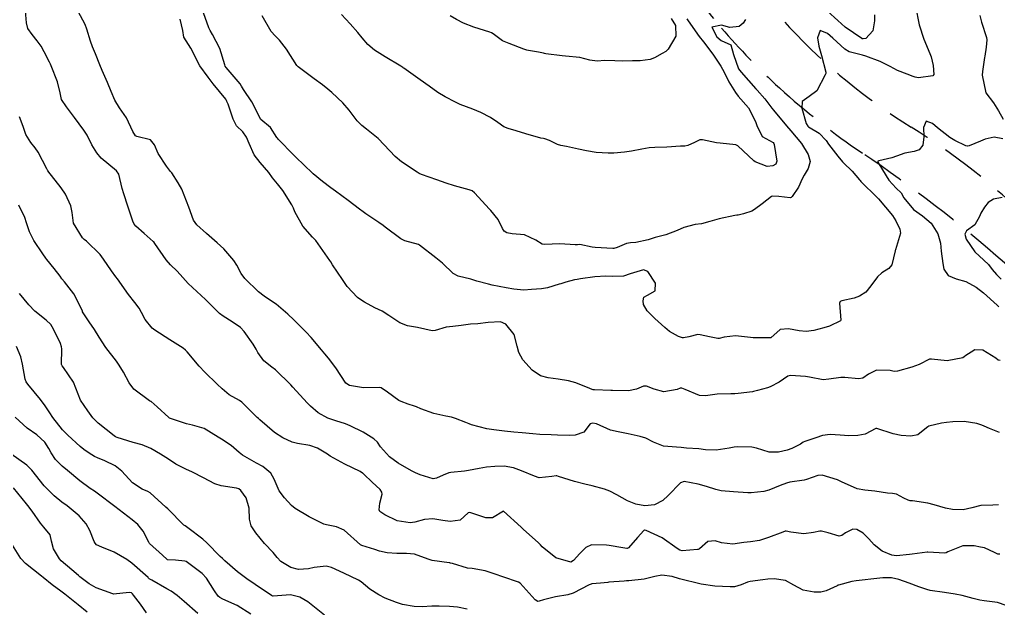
# Model space of a CAD drawing. Header units: metres. Extents: x 298520 to 308411, y 7433745 to 7450750.
# Drawn here: x 305037.1 to 305147.9, y 7438458.9 to 7438525.5 of the extents above; entities that cross this region are included whole.
import ezdxf

# ---------------------------------------------------------------- set-up
doc = ezdxf.new("R2010")
doc.units = ezdxf.units.M
doc.header["$LTSCALE"] = 10
doc.linetypes.add('DASHED', pattern=[0.75, 0.5, -0.25])
for name, color, linetype in [('Curvas de Nivel 1m', 11, 'Continuous'), ('Curvas de Nivel 5m', 15, 'Continuous'), ('Vias Secundárias', 230, 'DASHED')]:
    doc.layers.add(name, color=color, linetype=linetype)

msp = doc.modelspace()

# ---------------------------------------------------------------- linework, layer by layer
at = {"layer": 'Curvas de Nivel 1m', "flags": 128}
for points, elevation in [([(305147.87, 7438470.57), (305147.21, 7438470.54), (305145.87, 7438470.51), (305144.84, 7438470.25), (305143.86, 7438470.01), (305142.65, 7438470.04), (305141.86, 7438470.2), (305140.58, 7438470.57), (305139.87, 7438470.77), (305138.14, 7438471.04), (305137.87, 7438471.05), (305137.66, 7438471.1), (305137.17, 7438471.32), (305136.33, 7438471.79), (305135.88, 7438471.86), (305135.32, 7438471.9), (305133.88, 7438472.11), (305132.73, 7438472.23), (305131.88, 7438472.41), (305130.1, 7438473.2), (305129.89, 7438473.3), (305129.63, 7438473.41), (305127.9, 7438473.93), (305127.42, 7438473.91), (305126.13, 7438473.46), (305125.89, 7438473.39), (305124.24, 7438473.13), (305123.89, 7438473.04), (305123.14, 7438472.75), (305121.88, 7438472.24), (305121.31, 7438472.08), (305119.88, 7438471.93), (305119.49, 7438471.92), (305117.88, 7438472.05), (305116.49, 7438472.18), (305115.88, 7438472.32), (305114.81, 7438472.67), (305113.89, 7438472.91), (305112.3, 7438473.21), (305111.89, 7438473.07), (305110.47, 7438471.64), (305109.87, 7438471.06), (305108.94, 7438470.59), (305107.86, 7438470.47), (305106.82, 7438470.64), (305105.87, 7438471.05), (305104.67, 7438471.71), (305103.88, 7438472.11), (305103.27, 7438472.34), (305101.88, 7438472.72), (305101.06, 7438472.92), (305099.89, 7438473.22), (305098.09, 7438473.79), (305097.89, 7438473.87), (305097.8, 7438473.88), (305097.32, 7438473.8), (305095.89, 7438473.65), (305095.34, 7438473.83), (305093.9, 7438474.43), (305092.99, 7438474.77), (305091.91, 7438474.97), (305090.87, 7438474.92), (305089.91, 7438474.85), (305089.09, 7438474.71), (305087.9, 7438474.45), (305087.43, 7438474.38), (305085.9, 7438474.23), (305085.65, 7438474.19), (305085.02, 7438473.95), (305084.26, 7438473.59), (305083.89, 7438473.52), (305082.42, 7438473.97), (305081.9, 7438474.22), (305081.45, 7438474.44), (305079.91, 7438475.28), (305078.93, 7438476.02), (305077.93, 7438477.16), (305077.58, 7438477.67), (305077.19, 7438478.04), (305075.95, 7438478.79), (305074.5, 7438479.54), (305073.97, 7438479.76), (305072.86, 7438480.09), (305071.98, 7438480.38), (305070.86, 7438480.99), (305069.99, 7438481.75), (305069.63, 7438482.13), (305068.01, 7438483.9), (305067.77, 7438484.15), (305066.04, 7438485.88), (305065.64, 7438486.18), (305064.73, 7438486.87), (305064.06, 7438487.84), (305063.87, 7438488.2), (305063.5, 7438488.78), (305062.49, 7438490.22), (305062.1, 7438490.64), (305061.15, 7438491.28), (305060.11, 7438491.93), (305059.72, 7438492.25), (305058.13, 7438493.84), (305057.65, 7438494.27), (305056.15, 7438495.63), (305055.56, 7438496.3), (305054.91, 7438497.05), (305054.18, 7438497.77), (305053.68, 7438498.33), (305052.4, 7438500.15), (305052.27, 7438500.34), (305052.21, 7438500.4), (305051.18, 7438501.31), (305050.23, 7438502.14), (305050.06, 7438502.37), (305049.91, 7438502.7), (305049.35, 7438504.38), (305048.87, 7438505.79), (305048.69, 7438506.39), (305048.3, 7438508.02), (305048.05, 7438508.39), (305046.32, 7438509.84), (305045.81, 7438510.42), (305045.25, 7438511.34), (305044.72, 7438512.43), (305044.59, 7438512.67), (305044.36, 7438513), (305043.3, 7438514.45), (305042.39, 7438515.63), (305041.84, 7438516.47), (305041.66, 7438517.22), (305041.36, 7438518.47), (305040.66, 7438520.27), (305040.57, 7438520.48), (305040.46, 7438520.7), (305039.85, 7438521.87), (305039.52, 7438522.49), (305039.09, 7438523.11), (305038.49, 7438523.81), (305038.02, 7438524.51), (305037.87, 7438525.15), (305037.76, 7438526.52)], 737), ([(305147.97, 7438478.76), (305146.86, 7438479.21), (305146.25, 7438479.49), (305145.98, 7438479.6), (305145.43, 7438479.77), (305143.98, 7438480.01), (305142.68, 7438479.96), (305141.98, 7438479.9), (305141.43, 7438479.83), (305139.97, 7438479.49), (305139.85, 7438479.42), (305139.73, 7438479.29), (305138.75, 7438478.51), (305137.96, 7438478.34), (305136.85, 7438478.44), (305135.96, 7438478.62), (305134.1, 7438479.23), (305133.97, 7438479.23), (305132.76, 7438478.58), (305131.96, 7438478.44), (305130.94, 7438478.41), (305129.96, 7438478.47), (305128.83, 7438478.55), (305127.96, 7438478.44), (305127.21, 7438478.18), (305125.95, 7438477.76), (305125.75, 7438477.66), (305125.46, 7438477.46), (305124.48, 7438476.94), (305123.94, 7438476.76), (305122.98, 7438476.54), (305121.93, 7438476.53), (305120.47, 7438476.99), (305119.94, 7438477.11), (305118.35, 7438477.13), (305117.94, 7438477.09), (305117.37, 7438476.99), (305115.93, 7438476.76), (305114.71, 7438476.82), (305113.94, 7438476.91), (305112.57, 7438476.99), (305111.94, 7438477.07), (305111.42, 7438477.11), (305109.94, 7438477.21), (305108.81, 7438477.66), (305107.95, 7438478.14), (305107.31, 7438478.32), (305105.96, 7438478.62), (305104.84, 7438478.83), (305103.96, 7438479.04), (305102.38, 7438479.74), (305101.97, 7438479.84), (305101.67, 7438479.74), (305100.92, 7438478.8), (305099.95, 7438478.47), (305099.29, 7438478.44), (305097.95, 7438478.47), (305097.25, 7438478.5), (305095.95, 7438478.56), (305095.16, 7438478.63), (305093.96, 7438478.73), (305093.01, 7438478.8), (305091.96, 7438478.91), (305090.77, 7438479.07), (305089.96, 7438479.18), (305088.23, 7438479.64), (305087.97, 7438479.75), (305087.58, 7438479.92), (305086.41, 7438480.37), (305085.98, 7438480.49), (305085.31, 7438480.61), (305083.98, 7438480.91), (305082.51, 7438481.45), (305081.99, 7438481.67), (305081.76, 7438481.75), (305081.05, 7438481.99), (305080.26, 7438482.27), (305080, 7438482.39), (305078.71, 7438483.32), (305078.01, 7438483.84), (305077.86, 7438483.88), (305076.01, 7438483.83), (305074.43, 7438484.08), (305074.02, 7438484.34), (305072.87, 7438486.09), (305072.05, 7438487.2), (305071.63, 7438487.68), (305071.24, 7438488.11), (305070.08, 7438489.53), (305069.53, 7438490.14), (305068.11, 7438491.54), (305067.46, 7438492.16), (305066.12, 7438493.29), (305065.6, 7438493.65), (305064.77, 7438494.19), (305064.14, 7438494.71), (305062.58, 7438496.22), (305062.17, 7438496.76), (305061.66, 7438497.71), (305061.33, 7438498.23), (305060.2, 7438499.56), (305059.45, 7438500.26), (305058.22, 7438501.29), (305057.14, 7438502.28), (305056.77, 7438502.81), (305056.25, 7438504.29), (305055.44, 7438506.3), (305055.03, 7438507.04), (305054.3, 7438508.15), (305054.18, 7438508.32), (305053.72, 7438508.92), (305052.76, 7438510.34), (305052.34, 7438511.35), (305051.89, 7438511.89), (305050.35, 7438512.27), (305050.19, 7438512.37), (305049.9, 7438512.83), (305049.17, 7438514.38), (305048.39, 7438515.51), (305047.86, 7438516.4), (305047.44, 7438517.37), (305047.03, 7438518.4), (305046.44, 7438519.76), (305046.18, 7438520.41), (305045.68, 7438521.64), (305045.34, 7438522.43), (305045.11, 7438523.06), (305044.69, 7438524.44), (305044.5, 7438524.96), (305043.7, 7438526.45)], 738), ([(305133.84, 7438526.06), (305133.85, 7438525.37), (305133.64, 7438524.23), (305132.86, 7438523.38), (305132.55, 7438523.32), (305132.49, 7438523.32), (305132.45, 7438523.34), (305132.38, 7438523.38), (305130.51, 7438524.67), (305129.68, 7438525.42), (305128.53, 7438526.48)], 741), ([(305148.06, 7438486.92), (305147.84, 7438486.97), (305147.56, 7438487.2), (305146.08, 7438488.1), (305145.17, 7438488.14), (305144.07, 7438487.42), (305143.98, 7438487.33), (305143.82, 7438487.24), (305142.06, 7438486.88), (305140.27, 7438487.08), (305140.06, 7438487.06), (305138.89, 7438486.47), (305138.05, 7438486.16), (305136.45, 7438485.73), (305136.05, 7438485.69), (305135.62, 7438485.77), (305134.05, 7438485.84), (305133.15, 7438485.37), (305132.51, 7438484.91), (305132.03, 7438484.84), (305130.47, 7438484.98), (305130.04, 7438484.99), (305128.66, 7438484.8), (305128.03, 7438484.75), (305126.46, 7438485.03), (305126.04, 7438485.1), (305124.31, 7438485.21), (305124.04, 7438485.13), (305123.04, 7438484.48), (305122.02, 7438483.93), (305121.71, 7438483.82), (305120.61, 7438483.52), (305120.13, 7438483.41), (305120.01, 7438483.38), (305118.39, 7438483.17), (305118.01, 7438483.13), (305117.59, 7438483.14), (305116.01, 7438483.12), (305114.69, 7438482.91), (305114.01, 7438482.94), (305112.4, 7438483.62), (305112.02, 7438483.8), (305111.85, 7438483.79), (305111.49, 7438483.63), (305110.01, 7438483.39), (305108.89, 7438483.66), (305108.02, 7438484.01), (305107.68, 7438484.02), (305106.9, 7438483.69), (305106.01, 7438483.5), (305104.2, 7438483.53), (305104.01, 7438483.54), (305102.15, 7438483.6), (305102.01, 7438483.61), (305101.9, 7438483.63), (305101.63, 7438483.75), (305100.02, 7438484.38), (305099.19, 7438484.62), (305098.03, 7438484.8), (305096.89, 7438484.95), (305096.03, 7438485.2), (305095.09, 7438485.83), (305094.05, 7438487), (305093.57, 7438487.84), (305093.38, 7438488.54), (305093.04, 7438489.85), (305092.1, 7438491.05), (305091.52, 7438491.28), (305090.11, 7438491.22), (305088.93, 7438491.08), (305088.1, 7438491.02), (305087.07, 7438490.9), (305086.1, 7438490.78), (305085.37, 7438490.68), (305084.1, 7438490.3), (305083.78, 7438490.28), (305082.1, 7438490.65), (305080.97, 7438490.86), (305080.1, 7438491.19), (305078.87, 7438492.02), (305078.12, 7438492.5), (305077.27, 7438492.89), (305076.13, 7438493.52), (305075.8, 7438493.72), (305075.34, 7438494.06), (305074.15, 7438495.3), (305073.61, 7438496.09), (305072.51, 7438497.76), (305072.29, 7438498.1), (305072.18, 7438498.23), (305070.87, 7438500.12), (305070.6, 7438500.5), (305070.22, 7438500.87), (305069.13, 7438502.14), (305068.25, 7438503.77), (305068.08, 7438504.15), (305067.88, 7438504.53), (305066.88, 7438506.16), (305066.29, 7438506.92), (305065.71, 7438507.59), (305065.28, 7438508.19), (305064.32, 7438509.34), (305063.63, 7438510.21), (305063.08, 7438511.48), (305062.78, 7438512.22), (305062.36, 7438512.81), (305061.62, 7438513.49), (305061.25, 7438514.24), (305060.7, 7438515.94), (305060.55, 7438516.25), (305060.5, 7438516.34), (305060.41, 7438516.49), (305059, 7438518.26), (305058.43, 7438518.99), (305057.48, 7438520.28), (305056.47, 7438522.29), (305055.69, 7438523.51), (305055.56, 7438524.3), (305055.25, 7438525.57)], 739), ([(305119.22, 7438525.54), (305118.96, 7438525.1), (305118.51, 7438524.73), (305117.45, 7438524.63), (305116.51, 7438524.87), (305115.43, 7438524.67), (305115.99, 7438523.58), (305116.49, 7438523.16), (305117.57, 7438522.65), (305117.87, 7438521.56), (305118.45, 7438519.94), (305118.74, 7438519.55), (305120.42, 7438517.68), (305120.49, 7438517.6), (305120.56, 7438517.53), (305121.43, 7438516.54), (305122.21, 7438515.5), (305122.4, 7438515.25), (305123.89, 7438513.48), (305124.37, 7438512.94), (305125.57, 7438511.47), (305126.33, 7438510.26), (305126.57, 7438509.46), (305126.31, 7438508.66), (305125.87, 7438507.91), (305125.66, 7438507.47), (305125.23, 7438506.54), (305124.51, 7438505.48), (305124.4, 7438505.36), (305124.28, 7438505.34), (305123, 7438505.49), (305122.28, 7438505.54), (305122.19, 7438505.5), (305121.13, 7438504.66), (305120.26, 7438504), (305119.95, 7438503.84), (305119.01, 7438503.54), (305118.42, 7438503.38), (305118.25, 7438503.36), (305118.04, 7438503.35), (305116.25, 7438502.96), (305115.18, 7438502.65), (305114.24, 7438502.41), (305113.55, 7438502.3), (305112.24, 7438501.98), (305111.51, 7438501.63), (305110.23, 7438501.16), (305109.03, 7438500.86), (305108.22, 7438500.6), (305106.81, 7438500.28), (305106.22, 7438500.24), (305105.77, 7438500.16), (305104.72, 7438499.71), (305104.32, 7438499.61), (305104.21, 7438499.6), (305102.24, 7438499.71), (305102.21, 7438499.71), (305101.89, 7438499.74), (305100.49, 7438500.04), (305100.22, 7438500.03), (305099.96, 7438500.02), (305098.22, 7438500.12), (305096.47, 7438500.07), (305096.22, 7438500.11), (305095.49, 7438500.55), (305094.23, 7438501.13), (305092.81, 7438501.28), (305092.23, 7438501.36), (305091.93, 7438501.57), (305091.73, 7438501.87), (305091.25, 7438502.88), (305090.4, 7438503.89), (305090.26, 7438504.04), (305088.58, 7438505.91), (305088.29, 7438506.12), (305087.96, 7438506.24), (305086.29, 7438506.68), (305085.35, 7438507), (305084.3, 7438507.38), (305082.55, 7438507.98), (305082.3, 7438508.08), (305082.06, 7438508.23), (305080.32, 7438509.43), (305079.58, 7438510.02), (305078.35, 7438511.34), (305077.68, 7438512.04), (305076.36, 7438513.1), (305075.82, 7438513.51), (305075.28, 7438514.07), (305074.39, 7438515.25), (305073.66, 7438516.09), (305072.41, 7438517.26), (305071.97, 7438517.65), (305071.38, 7438518.12), (305070.43, 7438518.8), (305068.62, 7438520.15), (305068.45, 7438520.33), (305067.28, 7438522.16), (305066.48, 7438523.17), (305065.99, 7438523.68), (305065.54, 7438524.18), (305064.52, 7438525.95)], 741), ([(305112.6, 7438525.62), (305112.75, 7438525.39), (305113.99, 7438523.61), (305114.49, 7438522.98), (305115.54, 7438521.59), (305116.45, 7438520.24), (305116.81, 7438519.57), (305117.33, 7438518.47), (305117.92, 7438517.56), (305118.12, 7438517.25), (305118.42, 7438516.84), (305119.56, 7438515.54), (305120.38, 7438513.98), (305120.51, 7438513.53), (305121.13, 7438512.29), (305122.35, 7438511.59), (305122.44, 7438511.5), (305122.47, 7438511.38), (305122.77, 7438509.5), (305122.66, 7438509.15), (305122.32, 7438508.95), (305121.69, 7438508.88), (305120.32, 7438509.42), (305120.18, 7438509.53), (305118.35, 7438511.23), (305118.14, 7438511.34), (305116.35, 7438511.51), (305115.97, 7438511.58), (305114.36, 7438511.92), (305114.06, 7438511.9), (305113.45, 7438511.61), (305112.7, 7438511.27), (305112.35, 7438511.2), (305111.89, 7438511.17), (305110.35, 7438511.09), (305108.96, 7438511.05), (305108.35, 7438510.98), (305107.52, 7438510.85), (305106.34, 7438510.63), (305105.55, 7438510.49), (305104.34, 7438510.39), (305103.68, 7438510.38), (305102.34, 7438510.48), (305101.24, 7438510.66), (305100.34, 7438510.85), (305098.99, 7438511.14), (305098.35, 7438511.27), (305097.95, 7438511.39), (305097.05, 7438511.81), (305096.53, 7438512), (305096.36, 7438512.04), (305096.07, 7438512.11), (305094.36, 7438512.59), (305093.27, 7438512.94), (305092.37, 7438513.2), (305091.88, 7438513.37), (305091.19, 7438513.88), (305090.38, 7438514.44), (305089.3, 7438514.99), (305088.39, 7438515.37), (305086.96, 7438515.92), (305086.41, 7438516.17), (305085.23, 7438516.76), (305084.42, 7438517.27), (305083.45, 7438517.97), (305082.43, 7438518.68), (305080.55, 7438520.01), (305080.5, 7438520.05), (305080.45, 7438520.09), (305080.23, 7438520.23), (305078.47, 7438521.29), (305077.24, 7438522.04), (305076.48, 7438522.68), (305075.87, 7438523.44), (305075.38, 7438524.07), (305074.51, 7438525.03), (305073.52, 7438526.09)], 742), ([(305110.83, 7438525.65), (305111.3, 7438524.85), (305111.36, 7438523.64), (305110.48, 7438522.15), (305110.22, 7438521.91), (305109.79, 7438521.66), (305108.94, 7438521.19), (305108.46, 7438521.01), (305107.3, 7438520.85), (305106.46, 7438520.84), (305105.35, 7438520.82), (305104.46, 7438520.85), (305103.31, 7438520.88), (305102.46, 7438520.82), (305101.62, 7438520.91), (305100.47, 7438521.21), (305098.87, 7438521.38), (305098.47, 7438521.4), (305096.65, 7438521.63), (305096.47, 7438521.67), (305096.36, 7438521.7), (305095.79, 7438521.82), (305094.66, 7438522.03), (305094.48, 7438522.07), (305094.14, 7438522.18), (305092.48, 7438522.82), (305091.75, 7438523.13), (305090.66, 7438523.89), (305090.49, 7438524.01), (305090.3, 7438524.09), (305088.5, 7438524.65), (305087.33, 7438525.1), (305086.52, 7438525.51), (305085.83, 7438525.94)], 743), ([(305145.77, 7438525.98), (305145.93, 7438525.23), (305146.5, 7438523.48), (305146.54, 7438523.22), (305146.48, 7438522.4), (305146.3, 7438521.39), (305146.28, 7438521.22), (305146.04, 7438519.64), (305146.01, 7438519.22), (305146.42, 7438517.22), (305147.31, 7438516.11), (305147.85, 7438515.2), (305148.39, 7438514.23)], 739), ([(305148, 7438464.98), (305147.8, 7438465), (305147.4, 7438465.2), (305146.29, 7438465.7), (305145.81, 7438465.79), (305145.12, 7438465.92), (305143.81, 7438465.94), (305142.15, 7438465.26), (305141.93, 7438465.14), (305141.8, 7438465.11), (305139.85, 7438465.24), (305139.8, 7438465.24), (305138.11, 7438465), (305137.8, 7438464.96), (305136.33, 7438464.8), (305135.8, 7438464.87), (305134.7, 7438465.35), (305133.81, 7438466.05), (305133.18, 7438466.73), (305132.54, 7438467.38), (305131.83, 7438467.79), (305131.39, 7438467.84), (305130.56, 7438467.4), (305130.14, 7438467.09), (305129.82, 7438467.05), (305128.58, 7438467.42), (305127.83, 7438467.61), (305127.65, 7438467.61), (305126.93, 7438467.44), (305125.82, 7438467.31), (305124.37, 7438467.47), (305123.82, 7438467.58), (305123.73, 7438467.58), (305123.44, 7438467.49), (305121.82, 7438466.89), (305120.8, 7438466.53), (305119.81, 7438466.38), (305119.04, 7438466.31), (305117.81, 7438466.14), (305116.52, 7438466.28), (305115.81, 7438466.5), (305114.98, 7438466.42), (305114.02, 7438465.6), (305113.87, 7438465.53), (305113.8, 7438465.52), (305112.05, 7438465.38), (305111.8, 7438465.44), (305111.51, 7438465.63), (305109.81, 7438466.85), (305108.01, 7438467.67), (305107.82, 7438467.71), (305107.78, 7438467.71), (305107.72, 7438467.67), (305107, 7438466.87), (305105.98, 7438465.7), (305105.86, 7438465.64), (305105.8, 7438465.64), (305105.35, 7438465.7), (305103.81, 7438465.98), (305103.5, 7438466.02), (305101.81, 7438466.05), (305101.16, 7438465.75), (305100.48, 7438465.07), (305099.78, 7438464.26), (305099.47, 7438464.08), (305097.78, 7438464.58), (305096.23, 7438465.81), (305096.03, 7438466.04), (305095.81, 7438466.27), (305094.07, 7438467.84), (305093.83, 7438468.06), (305091.85, 7438469.86), (305090.62, 7438469.1), (305089.84, 7438469.11), (305088.04, 7438469.72), (305087.85, 7438469.67), (305086.93, 7438468.83), (305085.83, 7438468.68), (305084.97, 7438468.82), (305083.84, 7438468.98), (305082.9, 7438468.91), (305081.83, 7438468.63), (305081.28, 7438468.54), (305079.83, 7438468.78), (305078.41, 7438469.46), (305077.85, 7438469.83), (305077.78, 7438470.03), (305077.86, 7438470.78), (305078.11, 7438471.79), (305078.08, 7438472.03), (305077.88, 7438472.31), (305076.97, 7438473.13), (305076.04, 7438474.06), (305075.97, 7438474.12), (305075.9, 7438474.17), (305075.62, 7438474.35), (305073.91, 7438475.19), (305072.25, 7438476.1), (305071.92, 7438476.3), (305070.8, 7438476.98), (305069.93, 7438477.31), (305068.54, 7438477.54), (305067.94, 7438477.68), (305066.86, 7438478.16), (305065.95, 7438478.77), (305064.26, 7438480.2), (305064.12, 7438480.34), (305063.98, 7438480.48), (305062.25, 7438482.22), (305061.99, 7438482.39), (305060.8, 7438483.04), (305060.01, 7438483.7), (305059.43, 7438484.26), (305058.04, 7438485.59), (305057.41, 7438486.28), (305056.06, 7438487.9), (305055.87, 7438488.1), (305055.59, 7438488.3), (305054.08, 7438489.26), (305052.4, 7438490.34), (305052.1, 7438490.6), (305051.31, 7438491.56), (305050.89, 7438492.36), (305050.62, 7438492.86), (305050.12, 7438493.47), (305049.41, 7438494.38), (305048.16, 7438496.15), (305047.99, 7438496.39), (305047.5, 7438497.07), (305046.58, 7438498.41), (305046.19, 7438498.93), (305044.67, 7438500.43), (305044.4, 7438500.63), (305044.22, 7438500.79), (305043.2, 7438502.45), (305043.03, 7438503.67), (305042.9, 7438504.45), (305042.27, 7438505.74), (305041.78, 7438506.47), (305040.3, 7438508.41), (305040.27, 7438508.45), (305040.25, 7438508.48), (305040.16, 7438508.63), (305039.2, 7438510.5), (305038.83, 7438511), (305038.34, 7438511.6), (305037.79, 7438512.52), (305037.48, 7438513.4), (305037.07, 7438514.52)], 736), ([(305148.36, 7438512), (305147.37, 7438512.22), (305146.36, 7438511.96), (305145.84, 7438511.74), (305144.53, 7438511.24), (305144.4, 7438511.19), (305144.35, 7438511.18), (305144.16, 7438511.24), (305142.91, 7438511.81), (305142.36, 7438512.15), (305140.98, 7438513.28), (305140.38, 7438513.77), (305139.68, 7438514), (305139.36, 7438513.3), (305139.4, 7438512.26), (305139.29, 7438511.3), (305138.87, 7438510.78), (305138.34, 7438510.6), (305137.26, 7438510.41), (305136.33, 7438510.07), (305135.81, 7438509.86), (305134.33, 7438509.52), (305134.22, 7438509.47), (305134.22, 7438509.36), (305134.32, 7438509.18), (305135.44, 7438507.35), (305136.29, 7438506.43), (305136.84, 7438505.89), (305137.15, 7438505.33), (305138.26, 7438504.02), (305139.25, 7438503.3), (305140.24, 7438502.46), (305141, 7438501.28), (305141.3, 7438500.2), (305141.39, 7438499.28), (305141.56, 7438497.91), (305141.69, 7438497.27), (305142.18, 7438496.54), (305143.07, 7438496.15), (305144.17, 7438495.88), (305145.32, 7438495.23), (305146.15, 7438494.58), (305147.72, 7438493.2), (305147.92, 7438492.98)], 739), ([(305148.28, 7438505.36), (305147.31, 7438505.2), (305146.68, 7438504.81), (305146.27, 7438504.28), (305145.88, 7438503.6), (305145.72, 7438503.23), (305145.2, 7438502.27), (305144.24, 7438501.6), (305144.06, 7438501.24), (305144.22, 7438500.65), (305145.19, 7438499.23), (305146.19, 7438498.28), (305146.75, 7438497.78), (305147.16, 7438497.21), (305147.62, 7438496.64), (305148.17, 7438496.11)], 738), ([(305087.72, 7438458.77), (305086.64, 7438459), (305085.72, 7438459.08), (305084.57, 7438459.1), (305083.72, 7438459.09), (305082.65, 7438459.04), (305081.72, 7438459.06), (305080.43, 7438459.29), (305079.73, 7438459.51), (305078.46, 7438460.02), (305077.74, 7438460.38), (305076.73, 7438461.03), (305075.75, 7438461.86), (305075.43, 7438462.06), (305073.76, 7438462.86), (305072.38, 7438463.49), (305071.78, 7438463.62), (305070.43, 7438463.47), (305069.77, 7438463.35), (305068.65, 7438463.26), (305067.77, 7438463.48), (305066.66, 7438464.17), (305066.25, 7438464.63), (305065.79, 7438465.2), (305064.79, 7438466.19), (305063.81, 7438467.4), (305063.28, 7438468.21), (305063.11, 7438468.94), (305063.08, 7438470.21), (305062.71, 7438471.37), (305062.11, 7438472.22), (305061.88, 7438472.4), (305061.62, 7438472.48), (305059.88, 7438472.72), (305059.17, 7438472.97), (305057.89, 7438473.63), (305056.64, 7438474.28), (305055.91, 7438474.62), (305054.78, 7438475.17), (305053.92, 7438475.75), (305053.04, 7438476.33), (305051.93, 7438476.97), (305050.95, 7438477.37), (305049.94, 7438477.65), (305048.13, 7438478.2), (305047.94, 7438478.28), (305047.77, 7438478.39), (305045.96, 7438479.81), (305045.36, 7438480.42), (305044.79, 7438481.24), (305043.99, 7438482.44), (305043.18, 7438484.45), (305042.04, 7438486.14), (305041.9, 7438486.32), (305041.84, 7438486.46), (305041.85, 7438488.25), (305041.83, 7438488.46), (305041.7, 7438488.84), (305040.92, 7438490.48), (305040.61, 7438490.99), (305040.1, 7438491.49), (305038.8, 7438492.5), (305038.12, 7438493.21), (305037.07, 7438494.52)], 734), ([(305071.58, 7438458.1), (305069.72, 7438459.59), (305068.8, 7438460.14), (305067.74, 7438460.39), (305065.78, 7438460.23), (305065.73, 7438460.23), (305065.61, 7438460.31), (305063.75, 7438461.55), (305062.8, 7438462.21), (305061.76, 7438463), (305060.31, 7438464.24), (305060.03, 7438464.49), (305059.79, 7438464.74), (305058.26, 7438466.27), (305057.81, 7438466.68), (305056.12, 7438467.99), (305055.82, 7438468.2), (305055.76, 7438468.23), (305055.69, 7438468.29), (305053.85, 7438470.11), (305053.63, 7438470.32), (305051.87, 7438471.92), (305051.61, 7438472.08), (305050.95, 7438472.35), (305049.88, 7438473.08), (305048.67, 7438474.38), (305047.91, 7438474.99), (305046.75, 7438475.56), (305045.92, 7438475.9), (305045.57, 7438476.07), (305044.96, 7438476.42), (305044.35, 7438476.85), (305043.93, 7438477.2), (305042.54, 7438478.45), (305041.95, 7438479.07), (305040.86, 7438480.48), (305040.5, 7438481), (305039.99, 7438481.77), (305039.44, 7438482.5), (305038.02, 7438484.23), (305037.82, 7438484.51), (305037.72, 7438484.82), (305037.42, 7438486.52), (305037.22, 7438487.35), (305036.75, 7438488.52)], 733), ([(305063.24, 7438458.2), (305061.72, 7438459.18), (305060.07, 7438459.9), (305059.73, 7438460.07), (305059.54, 7438460.25), (305059.15, 7438460.85), (305058.25, 7438462.26), (305057.76, 7438462.79), (305055.92, 7438464.15), (305055.78, 7438464.21), (305054.74, 7438464.31), (305053.83, 7438464.36), (305053.78, 7438464.38), (305053.24, 7438464.87), (305051.8, 7438466.22), (305051.74, 7438466.28), (305051.71, 7438466.34), (305051.07, 7438467.61), (305050.45, 7438468.36), (305049.83, 7438468.89), (305047.85, 7438470.39), (305045.87, 7438471.89), (305045.56, 7438472.11), (305045.08, 7438472.42), (305043.89, 7438473.28), (305042.49, 7438474.45), (305041.91, 7438474.94), (305041.15, 7438475.7), (305040.65, 7438476.48), (305040.4, 7438476.95), (305039.93, 7438477.68), (305039.03, 7438478.5), (305037.95, 7438479.27), (305036.6, 7438480.52)], 732), ([(305057.26, 7438458.28), (305055.72, 7438459.64), (305054.93, 7438460.3), (305054.22, 7438460.79), (305053.74, 7438461.06), (305052.05, 7438462.04), (305051.75, 7438462.22), (305051.69, 7438462.27), (305051.62, 7438462.34), (305049.78, 7438463.96), (305049.22, 7438464.38), (305047.79, 7438465.22), (305046.41, 7438465.79), (305045.8, 7438466.04), (305045.62, 7438466.23), (305045.54, 7438466.41), (305045.05, 7438467.66), (305044.62, 7438468.43), (305043.84, 7438469.33), (305042.48, 7438470.45), (305041.86, 7438470.9), (305040.99, 7438471.6), (305040.09, 7438472.49), (305039.88, 7438472.74), (305038.47, 7438474.5), (305037.91, 7438475.06), (305036.1, 7438476.35)], 731), ([(305044.73, 7438458.42), (305043.72, 7438459.25), (305042.19, 7438460.46), (305041.74, 7438460.8), (305040.78, 7438461.51), (305039.75, 7438462.35), (305039.58, 7438462.49), (305037.77, 7438463.93), (305037.22, 7438464.52), (305036.3, 7438466.02)], 729)]:
    msp.add_lwpolyline(points, dxfattribs=dict(at, elevation=elevation))
at = {"layer": 'Curvas de Nivel 5m', "flags": 128}
for points, elevation in [([(305138.54, 7438526.65), (305138.8, 7438525.31), (305138.88, 7438524.94), (305139.41, 7438523.3), (305140.11, 7438521.66), (305140.25, 7438521.29), (305140.46, 7438520.33), (305140.55, 7438519.29), (305140.44, 7438519.15), (305138.81, 7438518.93), (305138.44, 7438518.98), (305138.19, 7438519.07), (305137.52, 7438519.32), (305136.45, 7438519.76), (305135.61, 7438520.2), (305134.46, 7438520.78), (305132.86, 7438521.38), (305132.47, 7438521.48), (305130.96, 7438521.88), (305130.48, 7438522.16), (305129.12, 7438523.42), (305128.5, 7438523.94), (305127.68, 7438524.27), (305127.37, 7438523.45), (305127.53, 7438522.49), (305127.84, 7438521.44), (305128.33, 7438519.55), (305128.32, 7438519.43), (305128.26, 7438519.26), (305127.29, 7438517.45), (305126.42, 7438516.82), (305125.64, 7438516.23), (305125.6, 7438515.47), (305126.09, 7438513.75), (305126.27, 7438513.46), (305126.37, 7438513.37), (305127.57, 7438512.64), (305128.36, 7438511.83), (305128.64, 7438511.43), (305129.69, 7438510.06), (305130.21, 7438509.41), (305130.32, 7438509.29), (305131.29, 7438508.37), (305132.14, 7438507.38), (305132.21, 7438507.29), (305132.3, 7438507.18), (305134.15, 7438505.36), (305134.28, 7438505.22), (305135.88, 7438503.34), (305136.25, 7438502.75), (305136.7, 7438501.79), (305136.78, 7438501.33), (305136.21, 7438499.44), (305136.18, 7438499.37), (305136.17, 7438499.34), (305135.79, 7438497.74), (305135.45, 7438497.35), (305134.68, 7438496.85), (305134.17, 7438496.38), (305133.42, 7438495.37), (305132.87, 7438494.66), (305132.15, 7438494.2), (305131.55, 7438493.99), (305130.14, 7438493.67), (305129.95, 7438493.6), (305129.86, 7438493.41), (305130.03, 7438491.5), (305129.98, 7438491.41), (305128.73, 7438490.8), (305128.1, 7438490.61), (305126.97, 7438490.32), (305126.1, 7438490.19), (305125.29, 7438490.28), (305124.1, 7438490.51), (305123.16, 7438490.43), (305122.09, 7438489.5), (305120.15, 7438489.47), (305120.09, 7438489.48), (305119.8, 7438489.53), (305118.09, 7438489.73), (305116.81, 7438489.57), (305116.24, 7438489.43), (305116.09, 7438489.41), (305115.16, 7438489.59), (305114.1, 7438489.84), (305113.85, 7438489.85), (305112.81, 7438489.61), (305112.22, 7438489.49), (305112.09, 7438489.49), (305111.65, 7438489.63), (305110.65, 7438490.2), (305110.1, 7438490.64), (305108.97, 7438491.66), (305108.12, 7438492.53), (305107.7, 7438493.25), (305107.64, 7438493.68), (305107.73, 7438494.09), (305108.14, 7438494.3), (305109.02, 7438494.79), (305109.04, 7438495.66), (305108.18, 7438496.98), (305107.69, 7438497.19), (305106.17, 7438496.72), (305105.41, 7438496.47), (305104.17, 7438496.42), (305103.44, 7438496.46), (305102.17, 7438496.4), (305100.56, 7438496.15), (305100.17, 7438496.09), (305099.89, 7438496.05), (305098.91, 7438495.78), (305098.34, 7438495.61), (305098.16, 7438495.56), (305096.81, 7438495.15), (305096.15, 7438495.05), (305095.01, 7438494.97), (305094.15, 7438494.9), (305093.02, 7438494.98), (305092.15, 7438495.14), (305090.58, 7438495.46), (305090.16, 7438495.55), (305088.82, 7438495.9), (305088.16, 7438496.11), (305086.7, 7438496.46), (305086.17, 7438496.76), (305084.94, 7438497.95), (305084.19, 7438498.56), (305082.34, 7438499.98), (305082.21, 7438500.06), (305080.69, 7438500.47), (305080.22, 7438500.69), (305078.46, 7438502.03), (305078.23, 7438502.2), (305077.74, 7438502.53), (305076.25, 7438503.54), (305075.95, 7438503.75), (305075.54, 7438504.06), (305074.27, 7438505.04), (305072.83, 7438506.09), (305072.29, 7438506.47), (305071.35, 7438507.18), (305070.3, 7438508.05), (305070.22, 7438508.13), (305068.33, 7438509.94), (305068.12, 7438510.15), (305066.35, 7438511.98), (305066.26, 7438512.08), (305066.2, 7438512.17), (305065.49, 7438513.31), (305064.37, 7438514.2), (305063.38, 7438516.21), (305062.42, 7438517.59), (305062.19, 7438517.99), (305062.04, 7438518.23), (305060.45, 7438520.11), (305060.36, 7438520.25), (305060.31, 7438520.4), (305059.76, 7438522.26), (305058.92, 7438523.83), (305058.64, 7438524.27), (305058.5, 7438524.58), (305057.89, 7438526.28)], 740), ([(305148.72, 7438459.18), (305147.74, 7438459.52), (305146.25, 7438459.73), (305145.74, 7438459.79), (305144.99, 7438459.98), (305143.74, 7438460.3), (305142.95, 7438460.46), (305141.75, 7438460.66), (305140.14, 7438460.9), (305139.75, 7438460.99), (305138.86, 7438461.3), (305137.76, 7438461.7), (305136.57, 7438462.14), (305135.76, 7438462.31), (305134.78, 7438462.33), (305133.76, 7438462.22), (305132.42, 7438462.04), (305131.76, 7438461.98), (305131.27, 7438461.89), (305129.75, 7438461.49), (305129.7, 7438461.47), (305129.59, 7438461.41), (305128.35, 7438460.83), (305127.75, 7438460.71), (305126.99, 7438460.69), (305125.75, 7438460.93), (305124.7, 7438461.47), (305123.76, 7438462), (305122.48, 7438462.22), (305121.76, 7438462.15), (305121.18, 7438462.09), (305119.76, 7438461.91), (305119.46, 7438461.83), (305118.75, 7438461.54), (305118, 7438461.3), (305117.75, 7438461.29), (305117.48, 7438461.29), (305115.75, 7438461.36), (305114.22, 7438461.6), (305113.75, 7438461.71), (305112.22, 7438462.09), (305111.76, 7438462.22), (305110.93, 7438462.47), (305109.76, 7438462.6), (305108.97, 7438462.45), (305107.76, 7438462.18), (305106.03, 7438461.97), (305105.76, 7438461.96), (305105.52, 7438461.94), (305103.75, 7438461.81), (305103.67, 7438461.8), (305102.84, 7438461.73), (305101.86, 7438461.63), (305101.75, 7438461.61), (305101.53, 7438461.53), (305099.74, 7438460.57), (305099.13, 7438460.39), (305097.74, 7438460.15), (305096.36, 7438459.81), (305095.89, 7438459.66), (305095.73, 7438459.65), (305095.42, 7438459.82), (305093.75, 7438461.7), (305093.54, 7438461.84), (305091.76, 7438462.41), (305090.92, 7438462.72), (305089.77, 7438463.12), (305088.32, 7438463.36), (305087.78, 7438463.41), (305086.08, 7438463.94), (305085.84, 7438463.99), (305085.78, 7438464.01), (305085.7, 7438464.03), (305083.79, 7438464.29), (305083.31, 7438464.44), (305081.79, 7438465), (305080.88, 7438465.08), (305079.79, 7438465.06), (305078.68, 7438465.14), (305077.8, 7438465.34), (305077.28, 7438465.52), (305075.8, 7438465.99), (305075.66, 7438466.06), (305073.82, 7438467.7), (305072.94, 7438468.09), (305071.83, 7438468.31), (305071.53, 7438468.4), (305069.84, 7438469.21), (305068.28, 7438470.15), (305067.86, 7438470.51), (305067.06, 7438471.36), (305066.47, 7438472.17), (305065.89, 7438473.49), (305065.51, 7438474.18), (305064.63, 7438474.91), (305063.91, 7438475.29), (305062.3, 7438476.22), (305061.93, 7438476.51), (305061.01, 7438477.31), (305059.94, 7438478.01), (305059.57, 7438478.25), (305057.96, 7438479.23), (305056.66, 7438479.59), (305055.96, 7438479.74), (305054.26, 7438480.32), (305054.05, 7438480.4), (305053.97, 7438480.45), (305052.64, 7438481.68), (305051.99, 7438482.26), (305051.94, 7438482.29), (305051.78, 7438482.34), (305050.01, 7438483.67), (305049.48, 7438484.38), (305048.83, 7438485.59), (305048.37, 7438486.39), (305048.05, 7438486.83), (305046.86, 7438488.4), (305046.08, 7438489.55), (305045.55, 7438490.42), (305044.97, 7438491.3), (305044.22, 7438492.44), (305044.19, 7438492.51), (305044.12, 7438492.71), (305043.23, 7438494.45), (305042.16, 7438495.81), (305041.86, 7438496.17), (305041.66, 7438496.47), (305041.01, 7438497.32), (305040.18, 7438498.36), (305040.07, 7438498.49), (305039.7, 7438498.98), (305038.69, 7438500.51), (305038.22, 7438501.49), (305037.87, 7438502.51), (305037.66, 7438503.1), (305037.01, 7438504.52)], 735), ([(305051.44, 7438458.34), (305050.75, 7438459.32), (305049.99, 7438460.37), (305049.87, 7438460.51), (305049.74, 7438460.6), (305049.47, 7438460.64), (305047.73, 7438460.48), (305047.63, 7438460.5), (305045.74, 7438461.17), (305044.96, 7438461.64), (305043.92, 7438462.44), (305043.75, 7438462.58), (305042.98, 7438463.23), (305041.78, 7438464.25), (305041.59, 7438464.46), (305040.93, 7438465.61), (305040.68, 7438466.48), (305040.53, 7438467.2), (305039.82, 7438468.04), (305039.44, 7438468.49), (305038.49, 7438469.86), (305038, 7438470.51), (305037.85, 7438470.7), (305036.4, 7438472.52)], 730)]:
    msp.add_lwpolyline(points, dxfattribs=dict(at, elevation=elevation))
at = {"layer": 'Vias Secundárias'}
msp.add_lwpolyline([(305209.04, 7438372.26), (305208.82, 7438393.05, 0.041182), (305207.33, 7438409.18, 0.02929), (305204.54, 7438420.9, 0.034815), (305199.08, 7438435.33, 0.015787), (305195.65, 7438442.22, 0.051647), (305184.52, 7438458.57, -0.016291), (305174.01, 7438471.88, 0.041663), (305162.13, 7438485.45, 0.011976), (305148.53, 7438497.99, 0.031536), (305132.48, 7438510.39, -0.036168), (305123.08, 7438517.78, -0.030323), (305116.51, 7438524.56, -0.085623), (305109.39, 7438536.45, -0.054262), (305105.02, 7438552.85, -0.078184), (305105.09, 7438568.98, -0.081698), (305110.66, 7438585.6, -0.01442), (305120.07, 7438602.21, -0.016344), (305132.08, 7438620.69, -0.009326), (305136.3, 7438626.5, -0.498002)], format="xyb", dxfattribs=at)
at = {"layer": 'Vias Secundárias', "elevation": 750.13}
msp.add_lwpolyline([(305138.93, 7438619.82), (305120.93, 7438591.41, 0.064391), (305113.07, 7438574.54, 0.110657), (305111.32, 7438554.54, 0.063343), (305115.76, 7438537.86, 0.091537), (305124.22, 7438524.63, 0.066559), (305137.99, 7438513.34, -0.057449), (305151.43, 7438502.73, 0.018155), (305166.74, 7438488.56, -0.065365), (305178.7, 7438475.2, 0.00785), (305194.22, 7438453.23, -0.048848), (305206.11, 7438433.08, -0.059483), (305212.56, 7438413.4, -0.052887), (305213.63, 7438401.77, 0.000951), (305213.43, 7438384.45, 0.010391)], format="xyb", dxfattribs=at)

doc.saveas('drawing.dxf')
